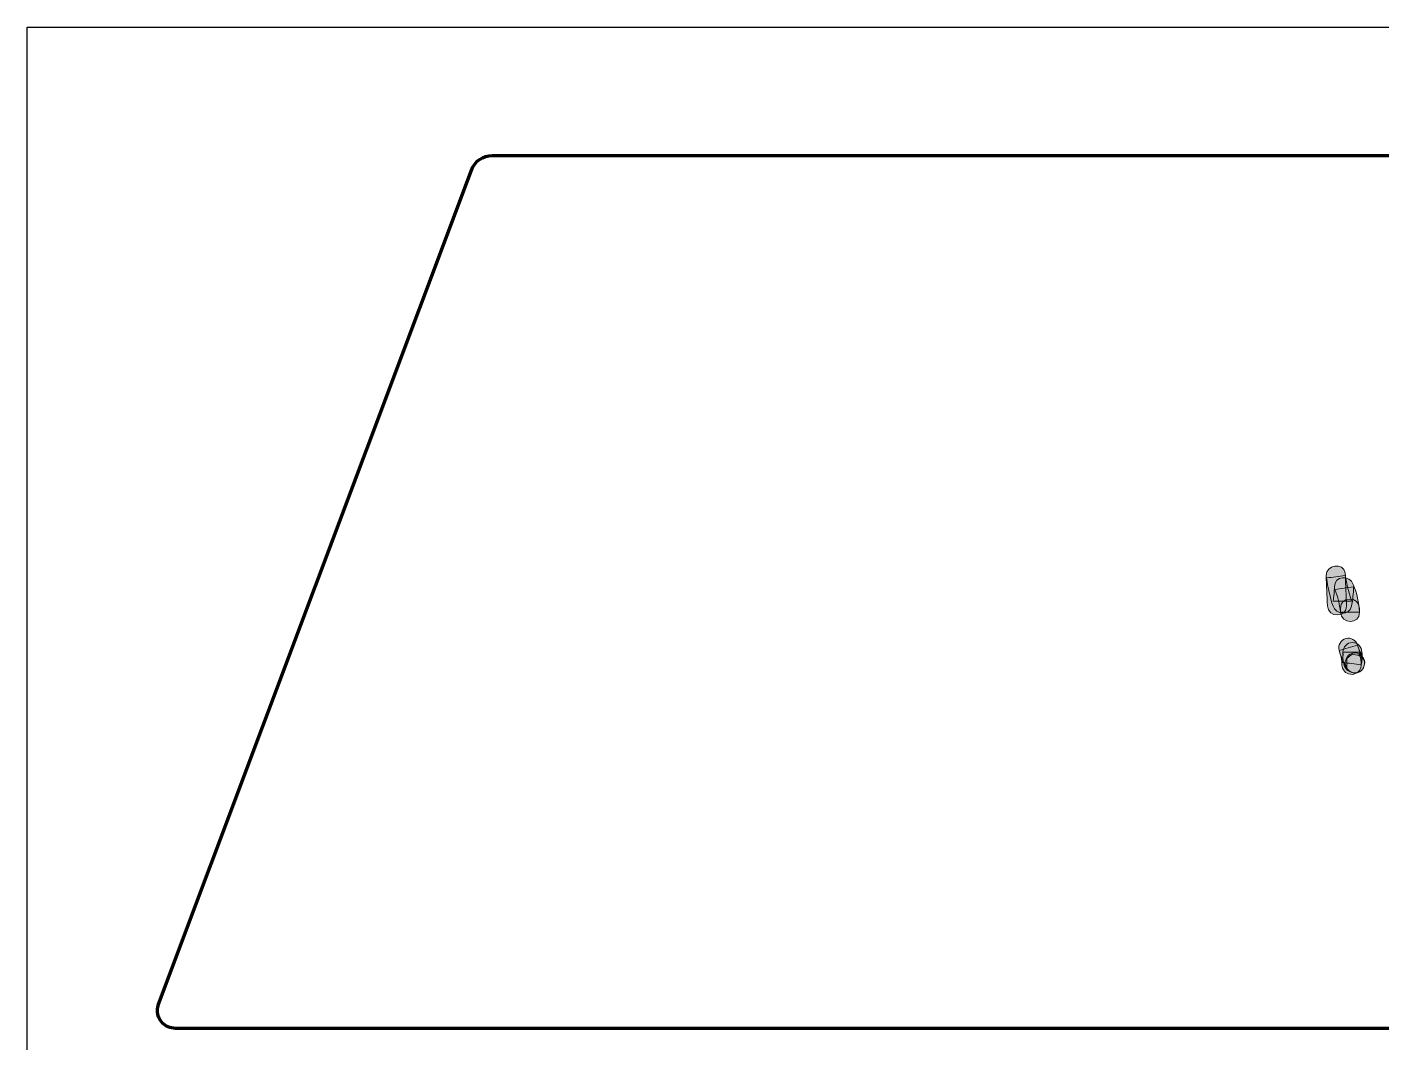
# Model space of a CAD drawing. Header units: inches. Extents: x 240 to 493, y -18 to 388.
# Drawn here: x 240.2 to 364.9, y 294.9 to 388.4 of the extents above; entities that cross this region are included whole.
import ezdxf

# ---------------------------------------------------------------- set-up
doc = ezdxf.new("R2010")
doc.units = ezdxf.units.IN
doc.header["$MEASUREMENT"] = 0
for name, color, linetype in [('CORTE EXTERIOR', 7, 'Continuous'), ('GRABADO RELLENO', 7, 'Continuous'), ('MESA DE CORTE _LINEAS AUXILIARES', 7, 'Continuous')]:
    doc.layers.add(name, color=color, linetype=linetype)

msp = doc.modelspace()

# ---------------------------------------------------------------- hatches: boundary and pattern name
at = {"layer": 'GRABADO RELLENO', "true_color": 0x000000}
h = msp.add_hatch(color=178, dxfattribs=at)
h.dxf.hatch_style = 2
edge = h.paths.add_edge_path()
edge.add_spline(control_points=[(361.65, 335.1), (361.61, 336.03), (361.58, 336.96), (361.54, 337.89), (360.96, 337.81), (360.38, 337.73), (359.8, 337.66), (359.93, 336.77), (360.13, 335.91), (360.41, 335.06), (360.66, 334.29), (361.92, 334.15), (362.11, 335.06), (362.22, 335.65), (362.29, 336.24), (362.3, 336.84), (361.72, 336.76), (361.14, 336.68), (360.57, 336.61), (360.84, 335.93), (361.03, 335.23), (361.08, 334.5), (361.16, 333.38), (362.87, 333.35), (362.85, 334.5), (362.84, 334.62), (362.84, 334.74), (362.84, 334.86), (362.82, 336), (361.05, 336), (361.08, 334.86), (361.08, 334.74), (361.08, 334.62), (361.08, 334.5), (361.67, 334.5), (362.26, 334.5), (362.85, 334.5), (362.78, 335.39), (362.61, 336.25), (362.27, 337.07), (361.91, 337.94), (360.54, 337.91), (360.53, 336.84), (360.53, 336.39), (360.49, 335.97), (360.41, 335.53), (360.97, 335.53), (361.54, 335.53), (362.11, 335.53), (361.83, 336.38), (361.63, 337.24), (361.51, 338.13), (361.37, 339.11), (359.73, 338.87), (359.77, 337.89), (359.81, 336.96), (359.85, 336.03), (359.89, 335.1), (359.93, 333.97), (361.7, 333.96), (361.65, 335.1)], knot_values=[0, 0, 0, 0, 1, 1, 1, 2, 2, 2, 3, 3, 3, 4, 4, 4, 5, 5, 5, 6, 6, 6, 7, 7, 7, 8, 8, 8, 9, 9, 9, 10, 10, 10, 11, 11, 11, 12, 12, 12, 13, 13, 13, 14, 14, 14, 15, 15, 15, 16, 16, 16, 17, 17, 17, 18, 18, 18, 19, 19, 19, 20, 20, 20, 20], degree=3, periodic=1)
h = msp.add_hatch(color=178, dxfattribs=at)
h.dxf.hatch_style = 2
edge = h.paths.add_edge_path()
edge.add_spline(control_points=[(363.19, 330.25), (362.96, 330.65), (362.8, 331.03), (362.66, 331.46), (362.09, 331.31), (361.53, 331.15), (360.96, 330.99), (361.13, 330.54), (361.22, 330.12), (361.23, 329.65), (361.24, 329.22), (361.56, 328.84), (362, 328.79), (362.41, 328.74), (362.87, 328.98), (362.97, 329.42), (363.07, 329.89), (363.11, 330.36), (363.07, 330.84), (363.03, 331.31), (362.7, 331.72), (362.19, 331.72), (361.69, 331.72), (361.34, 331.31), (361.31, 330.84), (361.28, 330.37), (361.31, 329.79), (361.55, 329.38), (361.9, 328.78), (362.89, 328.71), (363.21, 329.4), (363.33, 329.67), (363.4, 330.02), (363.21, 330.29), (363.21, 330.29), (363.18, 330.32), (363.18, 330.32), (362.9, 330.71), (362.42, 330.9), (361.98, 330.64), (361.6, 330.42), (361.38, 329.82), (361.66, 329.43), (361.66, 329.43), (361.68, 329.4), (361.68, 329.4), (361.68, 329.7), (361.68, 329.99), (361.68, 330.29), (361.68, 330.29), (361.66, 330.24), (361.66, 330.24), (361.84, 330.38), (362.01, 330.51), (362.19, 330.65), (362.19, 330.65), (362.14, 330.63), (362.14, 330.63), (362.37, 330.6), (362.59, 330.57), (362.82, 330.54), (362.82, 330.54), (362.77, 330.57), (362.77, 330.57), (362.88, 330.46), (362.98, 330.36), (363.09, 330.25), (363.22, 330.04), (363.09, 330.29), (363.07, 330.37), (363.05, 330.52), (363.06, 330.68), (363.07, 330.84), (362.48, 330.84), (361.9, 330.84), (361.31, 330.84), (361.34, 330.52), (361.33, 330.2), (361.27, 329.89), (361.84, 329.81), (362.42, 329.73), (363, 329.65), (362.98, 330.27), (362.88, 330.88), (362.66, 331.46), (362.5, 331.91), (362.07, 332.21), (361.58, 332.08), (361.13, 331.95), (360.82, 331.45), (360.96, 330.99), (361.14, 330.43), (361.37, 329.88), (361.67, 329.36), (361.91, 328.95), (362.47, 328.81), (362.88, 329.05), (363.29, 329.29), (363.43, 329.84), (363.19, 330.25)], knot_values=[0, 0, 0, 0, 1, 1, 1, 2, 2, 2, 3, 3, 3, 4, 4, 4, 5, 5, 5, 6, 6, 6, 7, 7, 7, 8, 8, 8, 9, 9, 9, 10, 10, 10, 11, 11, 11, 12, 12, 12, 13, 13, 13, 14, 14, 14, 15, 15, 15, 16, 16, 16, 17, 17, 17, 18, 18, 18, 19, 19, 19, 20, 20, 20, 21, 21, 21, 22, 22, 22, 23, 23, 23, 24, 24, 24, 25, 25, 25, 26, 26, 26, 27, 27, 27, 28, 28, 28, 29, 29, 29, 30, 30, 30, 31, 31, 31, 32, 32, 32, 33, 33, 33, 33], degree=3, periodic=1)

# ---------------------------------------------------------------- linework, layer by layer
at = {"layer": 'CORTE EXTERIOR', "color": 22, "lineweight": 211, "true_color": 0xe42217}
msp.add_open_spline([(481, 298.76), (481, 298.76), (452.36, 375.14), (452.36, 375.14), (452.04, 375.99), (451.23, 376.55), (450.33, 376.55), (450.33, 376.55), (283.02, 376.55), (283.02, 376.55), (282.16, 376.55), (281.38, 376.02), (281.08, 375.21), (281.08, 375.21), (252.29, 298.42), (252.29, 298.42), (252.21, 298.23), (252.18, 298.03), (252.18, 297.84), (252.18, 297.4), (252.36, 296.99), (252.65, 296.69), (252.94, 296.39), (253.36, 296.2), (253.82, 296.2), (253.82, 296.2), (479.22, 296.2), (479.22, 296.2), (479.77, 296.2), (480.24, 296.42), (480.58, 296.77), (480.92, 297.11), (481.12, 297.59), (481.12, 298.09), (481.12, 298.31), (481.08, 298.54), (481, 298.76)], degree=3, knots=[0, 0, 0, 0, 1, 1, 1, 2, 2, 2, 3, 3, 3, 4, 4, 4, 5, 5, 5, 6, 6, 6, 7, 7, 7, 8, 8, 8, 9, 9, 9, 10, 10, 10, 11, 11, 11, 12, 12, 12, 12], dxfattribs=at)
at = {"layer": 'GRABADO RELLENO', "lineweight": 0}
for points, knots in [([(361.65, 335.1), (361.61, 336.03), (361.58, 336.96), (361.54, 337.89), (360.96, 337.81), (360.38, 337.73), (359.8, 337.66), (359.93, 336.77), (360.13, 335.91), (360.41, 335.06), (360.66, 334.29), (361.92, 334.15), (362.11, 335.06), (362.22, 335.65), (362.29, 336.24), (362.3, 336.84), (361.72, 336.76), (361.14, 336.68), (360.57, 336.61), (360.84, 335.93), (361.03, 335.23), (361.08, 334.5), (361.16, 333.38), (362.87, 333.35), (362.85, 334.5), (362.84, 334.62), (362.84, 334.74), (362.84, 334.86), (362.82, 336), (361.05, 336), (361.08, 334.86), (361.08, 334.74), (361.08, 334.62), (361.08, 334.5), (361.67, 334.5), (362.26, 334.5), (362.85, 334.5), (362.78, 335.39), (362.61, 336.25), (362.27, 337.07), (361.91, 337.94), (360.54, 337.91), (360.53, 336.84), (360.53, 336.39), (360.49, 335.97), (360.41, 335.53), (360.97, 335.53), (361.54, 335.53), (362.11, 335.53), (361.83, 336.38), (361.63, 337.24), (361.51, 338.13), (361.37, 339.11), (359.73, 338.87), (359.77, 337.89), (359.81, 336.96), (359.85, 336.03), (359.89, 335.1), (359.93, 333.97), (361.7, 333.96), (361.65, 335.1)], [0, 0, 0, 0, 1, 1, 1, 2, 2, 2, 3, 3, 3, 4, 4, 4, 5, 5, 5, 6, 6, 6, 7, 7, 7, 8, 8, 8, 9, 9, 9, 10, 10, 10, 11, 11, 11, 12, 12, 12, 13, 13, 13, 14, 14, 14, 15, 15, 15, 16, 16, 16, 17, 17, 17, 18, 18, 18, 19, 19, 19, 20, 20, 20, 20]), ([(363.19, 330.25), (362.96, 330.65), (362.8, 331.03), (362.66, 331.46), (362.09, 331.31), (361.53, 331.15), (360.96, 330.99), (361.13, 330.54), (361.22, 330.12), (361.23, 329.65), (361.24, 329.22), (361.56, 328.84), (362, 328.79), (362.41, 328.74), (362.87, 328.98), (362.97, 329.42), (363.07, 329.89), (363.11, 330.36), (363.07, 330.84), (363.03, 331.31), (362.7, 331.72), (362.19, 331.72), (361.69, 331.72), (361.34, 331.31), (361.31, 330.84), (361.28, 330.37), (361.31, 329.79), (361.55, 329.38), (361.9, 328.78), (362.89, 328.71), (363.21, 329.4), (363.33, 329.67), (363.4, 330.02), (363.21, 330.29), (363.21, 330.29), (363.18, 330.32), (363.18, 330.32), (362.9, 330.71), (362.42, 330.9), (361.98, 330.64), (361.6, 330.42), (361.38, 329.82), (361.66, 329.43), (361.66, 329.43), (361.68, 329.4), (361.68, 329.4), (361.68, 329.7), (361.68, 329.99), (361.68, 330.29), (361.68, 330.29), (361.66, 330.24), (361.66, 330.24), (361.84, 330.38), (362.01, 330.51), (362.19, 330.65), (362.19, 330.65), (362.14, 330.63), (362.14, 330.63), (362.37, 330.6), (362.59, 330.57), (362.82, 330.54), (362.82, 330.54), (362.77, 330.57), (362.77, 330.57), (362.88, 330.46), (362.98, 330.36), (363.09, 330.25), (363.22, 330.04), (363.09, 330.29), (363.07, 330.37), (363.05, 330.52), (363.06, 330.68), (363.07, 330.84), (362.48, 330.84), (361.9, 330.84), (361.31, 330.84), (361.34, 330.52), (361.33, 330.2), (361.27, 329.89), (361.84, 329.81), (362.42, 329.73), (363, 329.65), (362.98, 330.27), (362.88, 330.88), (362.66, 331.46), (362.5, 331.91), (362.07, 332.21), (361.58, 332.08), (361.13, 331.95), (360.82, 331.45), (360.96, 330.99), (361.14, 330.43), (361.37, 329.88), (361.67, 329.36), (361.91, 328.95), (362.47, 328.81), (362.88, 329.05), (363.29, 329.29), (363.43, 329.84), (363.19, 330.25)], [0, 0, 0, 0, 1, 1, 1, 2, 2, 2, 3, 3, 3, 4, 4, 4, 5, 5, 5, 6, 6, 6, 7, 7, 7, 8, 8, 8, 9, 9, 9, 10, 10, 10, 11, 11, 11, 12, 12, 12, 13, 13, 13, 14, 14, 14, 15, 15, 15, 16, 16, 16, 17, 17, 17, 18, 18, 18, 19, 19, 19, 20, 20, 20, 21, 21, 21, 22, 22, 22, 23, 23, 23, 24, 24, 24, 25, 25, 25, 26, 26, 26, 27, 27, 27, 28, 28, 28, 29, 29, 29, 30, 30, 30, 31, 31, 31, 32, 32, 32, 33, 33, 33, 33])]:
    msp.add_open_spline(points, degree=3, knots=knots, dxfattribs=at)
at = {"layer": 'MESA DE CORTE _LINEAS AUXILIARES', "color": 178, "lineweight": 25, "true_color": 0x010000}
msp.add_lwpolyline([(493.15, -18.08), (240.18, -18.08), (240.18, 388.36), (493.15, 388.36), (493.15, -18.08)], dxfattribs=at)

doc.saveas('drawing.dxf')
